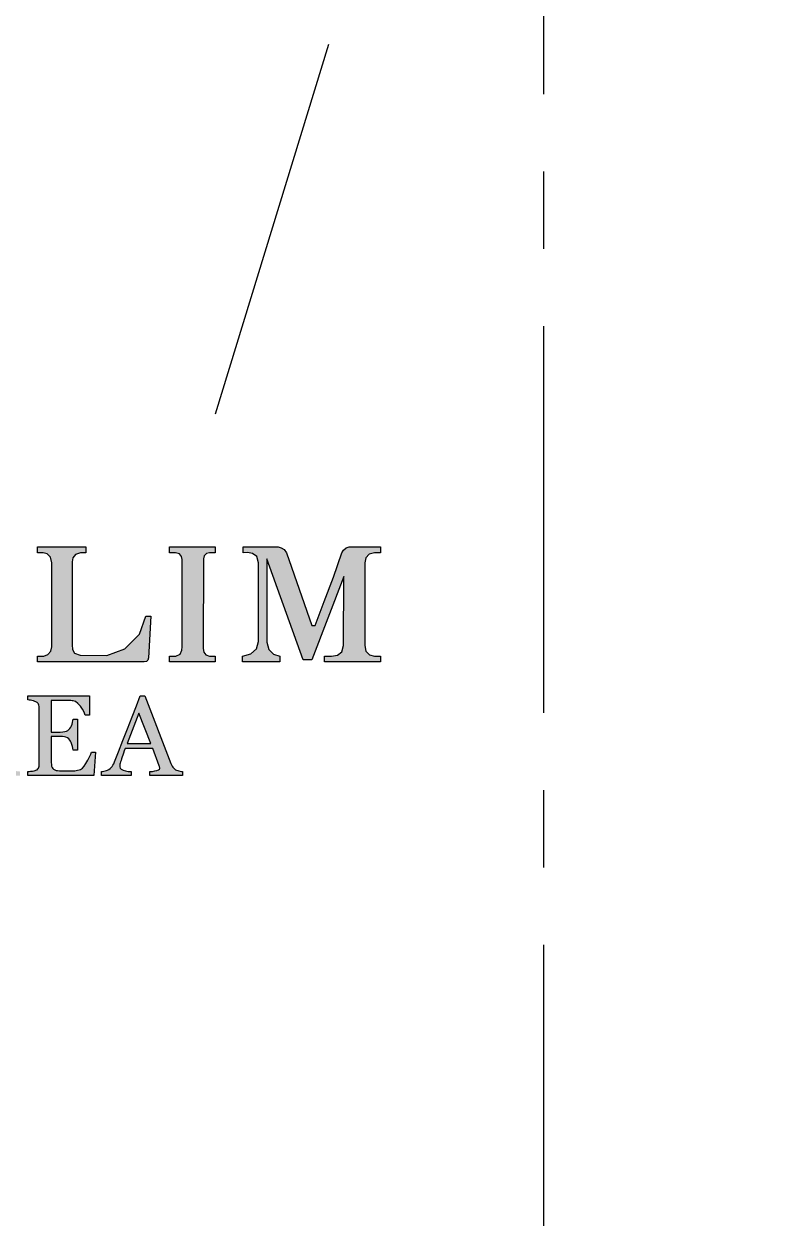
# Model space of a CAD drawing. Extents: x 2371 to 2965, y -1245 to -825.
# Drawn here: x 2511.39 to 2528.43, y -1065.52 to -1038.5 of the extents above; entities that cross this region are included whole.
import ezdxf

# ---------------------------------------------------------------- set-up
doc = ezdxf.new("R2010")
doc.units = 0
doc.header["$LTSCALE"] = 7
doc.header["$MEASUREMENT"] = 0
doc.linetypes.add('CENTER', pattern=[2, 1.25, -0.25, 0.25, -0.25])
doc.layers.add('CL', color=1, linetype='CENTER')
doc.layers.add('D', color=2, linetype='CONTINUOUS')

msp = doc.modelspace()

# ---------------------------------------------------------------- hatches: boundary and pattern name
at = {"layer": 'D'}
h = msp.add_hatch(color=256, dxfattribs=at)
h.paths.add_polyline_path([(2498.087, -1051.833), (2498.889, -1051.833), (2498.889, -1051.458), (2498.465, -1051.458, -0.734082), (2501.052, -1051.021), (2501.461, -1051.021, 0.878721)])
h.paths.add_polyline_path([(2500.024, -1051.43), (2500.608, -1051.021), (2499.954, -1051.021), (2499.421, -1051.395), (2499.421, -1051.021), (2499.046, -1051.021), (2499.046, -1052.271), (2499.421, -1052.271), (2499.421, -1051.852), (2499.715, -1051.646), (2500.076, -1052.271), (2500.509, -1052.271)])
h.paths.add_polyline_path([(2501.567, -1051.458), (2500.764, -1051.458), (2500.764, -1051.833), (2501.189, -1051.833, -0.734082), (2498.602, -1052.271), (2498.192, -1052.271, 0.878721)])
h.paths.add_polyline_path([(2504.913, -1050.718), (2504.771, -1050.598), (2504.653, -1050.522), (2504.521, -1050.457), (2504.376, -1050.403), (2504.224, -1050.363), (2504.07, -1050.339), (2503.914, -1050.331), (2502.656, -1050.331), (2502.656, -1050.455), (2502.838, -1050.455), (2502.939, -1050.483), (2502.992, -1050.556), (2503.006, -1050.655), (2503.006, -1052.617), (2502.979, -1052.702), (2502.91, -1052.773), (2502.817, -1052.801), (2502.656, -1052.801), (2502.656, -1052.931), (2503.841, -1052.931), (2504.031, -1052.929), (2504.23, -1052.915), (2504.413, -1052.878), (2504.566, -1052.823), (2504.7, -1052.755), (2504.831, -1052.665), (2504.957, -1052.544), (2505.068, -1052.398), (2505.16, -1052.238), (2505.225, -1052.061), (2505.259, -1051.862), (2505.269, -1051.646), (2505.253, -1051.419), (2505.205, -1051.211), (2505.131, -1051.025), (2505.033, -1050.861)])
h.paths.add_polyline_path([(2503.475, -1050.638), (2503.491, -1050.568), (2503.542, -1050.508), (2503.634, -1050.482), (2503.698, -1050.48), (2503.763, -1050.48), (2503.819, -1050.479), (2503.993, -1050.482), (2504.182, -1050.498), (2504.338, -1050.539), (2504.451, -1050.602), (2504.548, -1050.678), (2504.635, -1050.77), (2504.753, -1051.027), (2504.807, -1051.355), (2504.82, -1051.644), (2504.813, -1051.915), (2504.774, -1052.23), (2504.68, -1052.478), (2504.6, -1052.572), (2504.506, -1052.656), (2504.397, -1052.723), (2504.255, -1052.767), (2504.082, -1052.792), (2503.913, -1052.8), (2503.781, -1052.801), (2503.662, -1052.803), (2503.572, -1052.797), (2503.518, -1052.761), (2503.486, -1052.716), (2503.475, -1052.634)], flags=16)
h.paths.add_polyline_path([(2506.619, -1050.426), (2506.529, -1050.659), (2506.391, -1051.016), (2506.241, -1051.402), (2506.09, -1051.79), (2505.948, -1052.152), (2505.814, -1052.486), (2505.758, -1052.595), (2505.688, -1052.669), (2505.589, -1052.739), (2505.516, -1052.77), (2505.431, -1052.792), (2505.351, -1052.803), (2505.351, -1052.931), (2506.283, -1052.931), (2506.283, -1052.803), (2506.107, -1052.768), (2505.987, -1052.678), (2505.975, -1052.522), (2506.12, -1052.139), (2506.964, -1052.139), (2507.14, -1052.617), (2507.149, -1052.711), (2507.105, -1052.779), (2507.032, -1052.806), (2506.807, -1052.808), (2506.807, -1052.931), (2507.385, -1052.931)])
h.paths.add_polyline_path([(2506.929, -1052.007), (2506.159, -1052.007), (2506.54, -1051.007)], flags=16)
h.paths.add_polyline_path([(2507.926, -1052.803), (2507.76, -1052.773), (2507.675, -1052.688), (2507.614, -1052.542), (2506.76, -1050.331), (2506.656, -1050.331), (2506.619, -1050.426), (2507.385, -1052.931), (2507.926, -1052.931)])
h.paths.add_polyline_path([(2509.324, -1052.623), (2509.315, -1052.573), (2509.31, -1052.511), (2509.308, -1052.438), (2509.308, -1051.752), (2509.323, -1051.707), (2509.361, -1051.672), (2509.414, -1051.658), (2509.546, -1051.658), (2509.822, -1051.727), (2510.015, -1051.915), (2510.092, -1052.191), (2510.21, -1052.191), (2510.21, -1051.026), (2510.105, -1051.026), (2510.005, -1051.296), (2509.794, -1051.457), (2509.546, -1051.509), (2509.415, -1051.509), (2509.366, -1051.494), (2509.325, -1051.454), (2509.308, -1051.403), (2509.308, -1050.616), (2509.328, -1050.543), (2509.381, -1050.495), (2509.471, -1050.476), (2509.898, -1050.476), (2510.335, -1050.571), (2510.674, -1050.84), (2510.879, -1051.256), (2510.977, -1051.256), (2510.933, -1050.397), (2510.922, -1050.364), (2510.894, -1050.341), (2510.847, -1050.331), (2508.492, -1050.331), (2508.492, -1050.461), (2508.686, -1050.463), (2508.761, -1050.488), (2508.817, -1050.548), (2508.838, -1050.627), (2508.848, -1052.578), (2508.794, -1052.731), (2508.661, -1052.787), (2508.492, -1052.801), (2508.492, -1052.931), (2509.317, -1052.931), (2510.142, -1052.931), (2510.967, -1052.931), (2511.001, -1052.917), (2511.037, -1052.881), (2511.054, -1052.83), (2511.096, -1051.95), (2510.964, -1051.95), (2510.787, -1052.384), (2510.429, -1052.674), (2510.094, -1052.781), (2509.913, -1052.782), (2509.672, -1052.784), (2509.521, -1052.781), (2509.43, -1052.76), (2509.363, -1052.705)])
h.paths.add_polyline_path([(2512.479, -1052.543), (2512.482, -1050.667), (2512.497, -1050.581), (2512.558, -1050.5), (2512.667, -1050.462), (2512.794, -1050.461), (2512.794, -1050.331), (2511.696, -1050.331), (2511.696, -1050.461), (2511.824, -1050.462), (2511.917, -1050.488), (2511.99, -1050.564), (2512.018, -1050.691), (2512.019, -1052.592), (2511.996, -1052.691), (2511.934, -1052.763), (2511.844, -1052.801), (2511.696, -1052.801), (2511.696, -1052.931), (2514.109, -1052.931), (2514.161, -1052.922), (2514.196, -1052.892), (2514.211, -1052.838), (2514.26, -1051.896), (2514.146, -1051.896), (2514.002, -1052.302), (2513.67, -1052.634), (2513.265, -1052.785), (2512.665, -1052.781), (2512.531, -1052.738), (2512.485, -1052.653)])
h.paths.add_polyline_path([(2515.449, -1050.6), (2515.468, -1050.533), (2515.517, -1050.482), (2515.588, -1050.462), (2515.715, -1050.461), (2515.715, -1050.331), (2514.679, -1050.331), (2514.679, -1050.461), (2514.816, -1050.462), (2514.909, -1050.487), (2514.955, -1050.547), (2514.968, -1050.617), (2514.968, -1052.588), (2514.963, -1052.668), (2514.925, -1052.756), (2514.823, -1052.799), (2514.679, -1052.801), (2514.679, -1052.931), (2515.715, -1052.931), (2515.715, -1052.801), (2515.59, -1052.8), (2515.507, -1052.774), (2515.46, -1052.714), (2515.446, -1052.627)])
h.paths.add_polyline_path([(2516.929, -1052.649), (2516.886, -1052.488), (2516.886, -1052.18), (2516.886, -1050.6), (2517.705, -1052.889), (2517.902, -1052.889), (2518.626, -1051.003), (2518.62, -1052.564), (2518.582, -1052.705), (2518.485, -1052.78), (2518.349, -1052.803), (2518.189, -1052.801), (2518.189, -1052.931), (2519.455, -1052.931), (2519.455, -1052.801), (2519.321, -1052.8), (2519.203, -1052.772), (2519.126, -1052.691), (2519.098, -1052.564), (2519.098, -1050.69), (2519.125, -1050.578), (2519.202, -1050.497), (2519.317, -1050.465), (2519.455, -1050.461), (2519.455, -1050.331), (2518.747, -1050.331), (2518.677, -1050.355), (2518.617, -1050.401), (2518.581, -1050.462), (2518.395, -1051.015), (2518.184, -1051.564), (2517.974, -1052.11), (2517.906, -1052.111), (2517.329, -1050.461), (2517.279, -1050.392), (2517.212, -1050.349), (2517.137, -1050.331), (2516.346, -1050.331), (2516.346, -1050.461), (2516.449, -1050.46), (2516.56, -1050.479), (2516.657, -1050.551), (2516.698, -1050.694), (2516.697, -1052.47), (2516.649, -1052.636), (2516.526, -1052.751), (2516.337, -1052.801), (2516.337, -1052.931), (2517.182, -1052.931), (2517.182, -1052.801), (2517.038, -1052.757)])
h.paths.add_polyline_path([(2514.122, -1053.703), (2514.022, -1053.703), (2513.933, -1053.93), (2513.838, -1054.178), (2513.734, -1054.445), (2513.629, -1054.714), (2513.531, -1054.964), (2513.438, -1055.195), (2513.421, -1055.236), (2513.403, -1055.27), (2513.385, -1055.298), (2513.364, -1055.322), (2513.338, -1055.345), (2513.307, -1055.368), (2513.284, -1055.381), (2513.258, -1055.391), (2513.227, -1055.4), (2513.196, -1055.407), (2513.169, -1055.412), (2513.146, -1055.415), (2513.146, -1055.503), (2513.814, -1055.503), (2513.814, -1055.415), (2513.75, -1055.409), (2513.691, -1055.398), (2513.636, -1055.382), (2513.592, -1055.361), (2513.566, -1055.335), (2513.557, -1055.304), (2513.558, -1055.289), (2513.56, -1055.27), (2513.563, -1055.249), (2513.569, -1055.225), (2513.576, -1055.195), (2513.586, -1055.162), (2513.598, -1055.124), (2513.611, -1055.084), (2513.625, -1055.042), (2513.642, -1054.996), (2513.661, -1054.945), (2513.683, -1054.889), (2514.304, -1054.889), (2514.454, -1055.294), (2514.459, -1055.31), (2514.462, -1055.332), (2514.462, -1055.343), (2514.455, -1055.361), (2514.433, -1055.376), (2514.397, -1055.389), (2514.351, -1055.401), (2514.297, -1055.409), (2514.236, -1055.415), (2514.236, -1055.503), (2514.975, -1055.503), (2514.975, -1055.415), (2514.952, -1055.412), (2514.926, -1055.408), (2514.897, -1055.401), (2514.868, -1055.393), (2514.843, -1055.383), (2514.822, -1055.372), (2514.796, -1055.353), (2514.774, -1055.333), (2514.756, -1055.313), (2514.74, -1055.291), (2514.726, -1055.265), (2514.713, -1055.234)])
h.paths.add_polyline_path([(2514.259, -1054.778), (2513.726, -1054.778), (2513.99, -1054.09)], flags=16)
h.paths.add_polyline_path([(2512.6, -1054.225), (2512.504, -1054.225), (2512.499, -1054.262), (2512.49, -1054.3), (2512.478, -1054.341), (2512.464, -1054.379), (2512.448, -1054.412), (2512.431, -1054.439), (2512.407, -1054.465), (2512.38, -1054.486), (2512.351, -1054.5), (2512.316, -1054.511), (2512.268, -1054.517), (2512.209, -1054.519), (2512.006, -1054.519), (2512.006, -1053.803), (2512.289, -1053.803), (2512.334, -1053.804), (2512.375, -1053.804), (2512.413, -1053.806), (2512.448, -1053.808), (2512.479, -1053.811), (2512.507, -1053.814), (2512.559, -1053.831), (2512.612, -1053.871), (2512.668, -1053.932), (2512.717, -1054.003), (2512.754, -1054.072), (2512.777, -1054.137), (2512.872, -1054.137), (2512.872, -1053.703), (2511.479, -1053.703), (2511.479, -1053.793), (2511.505, -1053.796), (2511.535, -1053.801), (2511.571, -1053.809), (2511.607, -1053.817), (2511.638, -1053.827), (2511.663, -1053.838), (2511.689, -1053.853), (2511.709, -1053.87), (2511.722, -1053.89), (2511.729, -1053.913), (2511.734, -1053.938), (2511.736, -1053.964), (2511.736, -1055.259), (2511.734, -1055.288), (2511.729, -1055.314), (2511.72, -1055.336), (2511.706, -1055.355), (2511.688, -1055.371), (2511.663, -1055.385), (2511.646, -1055.391), (2511.618, -1055.397), (2511.581, -1055.402), (2511.541, -1055.407), (2511.508, -1055.411), (2511.479, -1055.413), (2511.479, -1055.503), (2512.974, -1055.503), (2513.008, -1054.973), (2512.916, -1054.973), (2512.9, -1055.019), (2512.872, -1055.08), (2512.835, -1055.155), (2512.793, -1055.231), (2512.752, -1055.292), (2512.713, -1055.34), (2512.695, -1055.354), (2512.67, -1055.366), (2512.639, -1055.376), (2512.605, -1055.384), (2512.572, -1055.39), (2512.54, -1055.394), (2512.506, -1055.397), (2512.468, -1055.399), (2512.425, -1055.399), (2512.382, -1055.399), (2512.345, -1055.399), (2512.314, -1055.399), (2512.249, -1055.399), (2512.195, -1055.396), (2512.152, -1055.392), (2512.116, -1055.386), (2512.086, -1055.375), (2512.062, -1055.361), (2512.042, -1055.343), (2512.027, -1055.319), (2512.017, -1055.29), (2512.011, -1055.255), (2512.007, -1055.212), (2512.006, -1055.162), (2512.006, -1054.622), (2512.209, -1054.622), (2512.26, -1054.623), (2512.304, -1054.629), (2512.341, -1054.637), (2512.374, -1054.651), (2512.403, -1054.672), (2512.431, -1054.701), (2512.447, -1054.726), (2512.462, -1054.759), (2512.477, -1054.8), (2512.49, -1054.844), (2512.499, -1054.887), (2512.504, -1054.929), (2512.6, -1054.929)])
h.paths.add_polyline_path([(2510.858, -1054.413), (2510.889, -1054.367), (2510.914, -1054.316), (2510.931, -1054.26), (2510.942, -1054.199), (2510.946, -1054.132), (2510.94, -1054.059), (2510.924, -1053.993), (2510.898, -1053.935), (2510.864, -1053.883), (2510.822, -1053.839), (2510.773, -1053.802), (2510.716, -1053.771), (2510.656, -1053.745), (2510.591, -1053.727), (2510.523, -1053.714), (2510.452, -1053.706), (2510.377, -1053.703), (2509.546, -1053.703), (2509.546, -1053.793), (2509.571, -1053.796), (2509.6, -1053.8), (2509.632, -1053.806), (2509.664, -1053.812), (2509.691, -1053.819), (2509.715, -1053.826), (2509.742, -1053.84), (2509.762, -1053.857), (2509.774, -1053.878), (2509.781, -1053.902), (2509.786, -1053.928), (2509.787, -1053.957), (2509.787, -1055.259), (2509.785, -1055.29), (2509.779, -1055.317), (2509.77, -1055.34), (2509.756, -1055.359), (2509.738, -1055.375), (2509.715, -1055.388), (2509.696, -1055.394), (2509.669, -1055.4), (2509.634, -1055.404), (2509.599, -1055.408), (2509.569, -1055.411), (2509.546, -1055.413), (2509.546, -1055.503), (2510.307, -1055.503), (2510.307, -1055.413), (2510.279, -1055.412), (2510.247, -1055.409), (2510.211, -1055.404), (2510.176, -1055.399), (2510.15, -1055.394), (2510.131, -1055.388), (2510.104, -1055.374), (2510.084, -1055.357), (2510.071, -1055.337), (2510.064, -1055.313), (2510.059, -1055.287), (2510.057, -1055.259), (2510.057, -1054.688), (2510.241, -1054.688), (2510.34, -1054.817), (2510.434, -1054.943), (2510.523, -1055.067), (2510.614, -1055.197), (2510.711, -1055.343), (2510.815, -1055.503), (2511.299, -1055.503), (2511.299, -1055.413), (2511.276, -1055.411), (2511.248, -1055.408), (2511.217, -1055.403), (2511.186, -1055.396), (2511.158, -1055.388), (2511.134, -1055.378), (2511.105, -1055.361), (2511.075, -1055.341), (2511.045, -1055.319), (2511.014, -1055.29), (2510.98, -1055.253), (2510.944, -1055.206), (2510.863, -1055.097), (2510.791, -1055), (2510.728, -1054.914), (2510.664, -1054.827), (2510.59, -1054.728), (2510.506, -1054.616), (2510.569, -1054.597), (2510.628, -1054.574), (2510.683, -1054.549), (2510.733, -1054.52), (2510.779, -1054.489), (2510.82, -1054.454)])
h.paths.add_polyline_path([(2510.057, -1053.806), (2510.273, -1053.806), (2510.378, -1053.817), (2510.467, -1053.849), (2510.538, -1053.902), (2510.59, -1053.973), (2510.622, -1054.059), (2510.632, -1054.161), (2510.619, -1054.281), (2510.58, -1054.382), (2510.515, -1054.466), (2510.431, -1054.529), (2510.334, -1054.566), (2510.224, -1054.578), (2510.057, -1054.578)], flags=16)
h.paths.add_polyline_path([(2509.148, -1054.474), (2509.126, -1054.35), (2509.091, -1054.234), (2509.043, -1054.128), (2508.983, -1054.032), (2508.913, -1053.948), (2508.835, -1053.876), (2508.748, -1053.816), (2508.651, -1053.767), (2508.548, -1053.732), (2508.441, -1053.71), (2508.329, -1053.703), (2508.221, -1053.71), (2508.116, -1053.731), (2508.014, -1053.766), (2507.918, -1053.814), (2507.829, -1053.875), (2507.749, -1053.948), (2507.71, -1053.994), (2507.819, -1054.349), (2507.826, -1054.305), (2507.85, -1054.214), (2507.88, -1054.131), (2507.916, -1054.056), (2507.963, -1053.986), (2508.019, -1053.927), (2508.082, -1053.878), (2508.155, -1053.841), (2508.237, -1053.819), (2508.329, -1053.811), (2508.412, -1053.817), (2508.489, -1053.837), (2508.559, -1053.869), (2508.622, -1053.912), (2508.678, -1053.965), (2508.726, -1054.029), (2508.767, -1054.103), (2508.801, -1054.187), (2508.828, -1054.281), (2508.847, -1054.382), (2508.858, -1054.491), (2508.862, -1054.605), (2508.858, -1054.716), (2508.848, -1054.82), (2508.831, -1054.916), (2508.806, -1055.006), (2508.774, -1055.089), (2508.732, -1055.165), (2508.685, -1055.233), (2508.628, -1055.289), (2508.563, -1055.335), (2508.491, -1055.368), (2508.413, -1055.389), (2508.329, -1055.395), (2508.242, -1055.389), (2508.162, -1055.369), (2508.125, -1055.351), (2508.167, -1055.486), (2508.213, -1055.496), (2508.329, -1055.503), (2508.439, -1055.496), (2508.545, -1055.475), (2508.647, -1055.44), (2508.742, -1055.392), (2508.829, -1055.333), (2508.908, -1055.261), (2508.98, -1055.177), (2509.04, -1055.082), (2509.089, -1054.977), (2509.126, -1054.861), (2509.148, -1054.737), (2509.155, -1054.605)])

# ---------------------------------------------------------------- linework, layer by layer
at = {"layer": 'CL'}
for p, q in [((2515.727, -1047.32), (2548.657, -939.612)), ((2523.153, -1096.084), (2523.153, -1014.057))]:
    msp.add_line(p, q, dxfattribs=at)
at = {"layer": 'D'}
for p, q in [((2511.696, -1050.461), (2511.696, -1050.331)), ((2511.696, -1050.331), (2512.794, -1050.331)), ((2512.794, -1050.331), (2512.794, -1050.461)), ((2514.679, -1050.461), (2514.679, -1050.331)), ((2514.679, -1050.331), (2515.715, -1050.331)), ((2515.715, -1050.331), (2515.715, -1050.461)), ((2516.346, -1050.461), (2516.346, -1050.331)), ((2516.346, -1050.331), (2517.137, -1050.331)), ((2517.137, -1050.331), (2517.212, -1050.349)), ((2517.212, -1050.349), (2517.279, -1050.392)), ((2518.617, -1050.401), (2518.677, -1050.355)), ((2518.677, -1050.355), (2518.747, -1050.331)), ((2518.747, -1050.331), (2519.455, -1050.331)), ((2519.455, -1050.331), (2519.455, -1050.461)), ((2511.824, -1050.462), (2511.696, -1050.461)), ((2511.917, -1050.488), (2511.824, -1050.462)), ((2511.99, -1050.564), (2511.917, -1050.488)), ((2512.018, -1050.691), (2511.99, -1050.564)), ((2512.497, -1050.581), (2512.482, -1050.667)), ((2512.558, -1050.5), (2512.497, -1050.581)), ((2512.667, -1050.462), (2512.558, -1050.5)), ((2512.794, -1050.461), (2512.667, -1050.462)), ((2514.816, -1050.462), (2514.679, -1050.461)), ((2514.909, -1050.487), (2514.816, -1050.462)), ((2514.955, -1050.547), (2514.909, -1050.487)), ((2514.968, -1050.617), (2514.955, -1050.547)), ((2514.968, -1052.588), (2514.968, -1050.617)), ((2515.449, -1050.6), (2515.446, -1052.627)), ((2515.468, -1050.533), (2515.449, -1050.6)), ((2515.517, -1050.482), (2515.468, -1050.533)), ((2515.588, -1050.462), (2515.517, -1050.482)), ((2515.715, -1050.461), (2515.588, -1050.462)), ((2516.449, -1050.46), (2516.346, -1050.461)), ((2516.56, -1050.479), (2516.449, -1050.46)), ((2516.657, -1050.551), (2516.56, -1050.479)), ((2516.698, -1050.694), (2516.657, -1050.551)), ((2517.705, -1052.889), (2516.886, -1050.6)), ((2516.886, -1050.6), (2516.886, -1052.18)), ((2517.279, -1050.392), (2517.329, -1050.461)), ((2517.329, -1050.461), (2517.906, -1052.111)), ((2518.395, -1051.015), (2518.581, -1050.462)), ((2518.581, -1050.462), (2518.617, -1050.401)), ((2519.125, -1050.578), (2519.098, -1050.69)), ((2519.202, -1050.497), (2519.125, -1050.578)), ((2519.317, -1050.465), (2519.202, -1050.497)), ((2519.455, -1050.461), (2519.317, -1050.465)), ((2512.019, -1052.592), (2512.018, -1050.691)), ((2512.482, -1050.667), (2512.479, -1052.543)), ((2516.697, -1052.47), (2516.698, -1050.694)), ((2519.098, -1050.69), (2519.098, -1052.564)), ((2518.626, -1051.003), (2517.902, -1052.889)), ((2518.184, -1051.564), (2518.395, -1051.015)), ((2518.62, -1052.564), (2518.626, -1051.003)), ((2517.974, -1052.11), (2518.184, -1051.564)), ((2514.002, -1052.302), (2514.146, -1051.896)), ((2514.146, -1051.896), (2514.26, -1051.896)), ((2514.26, -1051.896), (2514.211, -1052.838)), ((2516.886, -1052.18), (2516.886, -1052.488)), ((2517.906, -1052.111), (2517.974, -1052.11)), ((2513.67, -1052.634), (2514.002, -1052.302)), ((2516.649, -1052.636), (2516.697, -1052.47)), ((2516.886, -1052.488), (2516.929, -1052.649)), ((2511.696, -1052.931), (2511.696, -1052.801)), ((2511.696, -1052.801), (2511.844, -1052.801)), ((2511.844, -1052.801), (2511.934, -1052.763)), ((2511.934, -1052.763), (2511.996, -1052.691)), ((2511.996, -1052.691), (2512.019, -1052.592)), ((2512.479, -1052.543), (2512.485, -1052.653)), ((2512.485, -1052.653), (2512.531, -1052.738)), ((2512.531, -1052.738), (2512.665, -1052.781)), ((2512.665, -1052.781), (2513.265, -1052.785)), ((2513.265, -1052.785), (2513.67, -1052.634)), ((2514.679, -1052.801), (2514.823, -1052.799)), ((2514.679, -1052.931), (2514.679, -1052.801)), ((2514.823, -1052.799), (2514.925, -1052.756)), ((2514.925, -1052.756), (2514.963, -1052.668)), ((2514.963, -1052.668), (2514.968, -1052.588)), ((2515.446, -1052.627), (2515.46, -1052.714)), ((2515.46, -1052.714), (2515.507, -1052.774)), ((2515.507, -1052.774), (2515.59, -1052.8)), ((2515.59, -1052.8), (2515.715, -1052.801)), ((2515.715, -1052.801), (2515.715, -1052.931)), ((2516.337, -1052.801), (2516.526, -1052.751)), ((2516.337, -1052.931), (2516.337, -1052.801)), ((2516.526, -1052.751), (2516.649, -1052.636)), ((2516.929, -1052.649), (2517.038, -1052.757)), ((2517.038, -1052.757), (2517.182, -1052.801)), ((2517.182, -1052.801), (2517.182, -1052.931)), ((2518.189, -1052.931), (2518.189, -1052.801)), ((2518.189, -1052.801), (2518.349, -1052.803)), ((2518.349, -1052.803), (2518.485, -1052.78)), ((2518.485, -1052.78), (2518.582, -1052.705)), ((2518.582, -1052.705), (2518.62, -1052.564)), ((2519.098, -1052.564), (2519.126, -1052.691)), ((2519.126, -1052.691), (2519.203, -1052.772)), ((2519.203, -1052.772), (2519.321, -1052.8)), ((2519.321, -1052.8), (2519.455, -1052.801)), ((2519.455, -1052.801), (2519.455, -1052.931)), ((2514.109, -1052.931), (2511.696, -1052.931)), ((2514.161, -1052.922), (2514.109, -1052.931)), ((2514.196, -1052.892), (2514.161, -1052.922)), ((2514.211, -1052.838), (2514.196, -1052.892)), ((2515.715, -1052.931), (2514.679, -1052.931)), ((2517.182, -1052.931), (2516.337, -1052.931)), ((2517.902, -1052.889), (2517.705, -1052.889)), ((2519.455, -1052.931), (2518.189, -1052.931)), ((2511.479, -1053.793), (2511.479, -1053.703)), ((2511.479, -1053.703), (2512.872, -1053.703)), ((2511.505, -1053.796), (2511.479, -1053.793)), ((2511.535, -1053.801), (2511.505, -1053.796)), ((2511.571, -1053.809), (2511.535, -1053.801)), ((2511.607, -1053.817), (2511.571, -1053.809)), ((2511.638, -1053.827), (2511.607, -1053.817)), ((2511.663, -1053.838), (2511.638, -1053.827)), ((2511.689, -1053.853), (2511.663, -1053.838)), ((2511.709, -1053.87), (2511.689, -1053.853)), ((2511.722, -1053.89), (2511.709, -1053.87)), ((2512.289, -1053.803), (2512.006, -1053.803)), ((2512.006, -1053.803), (2512.006, -1054.519)), ((2512.334, -1053.804), (2512.289, -1053.803)), ((2512.375, -1053.804), (2512.334, -1053.804)), ((2512.413, -1053.806), (2512.375, -1053.804)), ((2512.448, -1053.808), (2512.413, -1053.806)), ((2512.479, -1053.811), (2512.448, -1053.808)), ((2512.507, -1053.814), (2512.479, -1053.811)), ((2512.559, -1053.831), (2512.507, -1053.814)), ((2512.612, -1053.871), (2512.559, -1053.831)), ((2512.668, -1053.932), (2512.612, -1053.871)), ((2512.872, -1053.703), (2512.872, -1054.137)), ((2513.933, -1053.93), (2514.022, -1053.703)), ((2514.022, -1053.703), (2514.122, -1053.703)), ((2514.122, -1053.703), (2514.713, -1055.234)), ((2511.729, -1053.913), (2511.722, -1053.89)), ((2511.734, -1053.938), (2511.729, -1053.913)), ((2511.736, -1053.964), (2511.734, -1053.938)), ((2511.736, -1055.259), (2511.736, -1053.964)), ((2512.717, -1054.003), (2512.668, -1053.932)), ((2512.754, -1054.072), (2512.717, -1054.003)), ((2512.777, -1054.137), (2512.754, -1054.072)), ((2512.872, -1054.137), (2512.777, -1054.137)), ((2513.99, -1054.09), (2513.726, -1054.778)), ((2513.838, -1054.178), (2513.933, -1053.93)), ((2514.259, -1054.778), (2513.99, -1054.09)), ((2512.431, -1054.439), (2512.448, -1054.412)), ((2512.448, -1054.412), (2512.464, -1054.379)), ((2512.464, -1054.379), (2512.478, -1054.341)), ((2512.478, -1054.341), (2512.49, -1054.3)), ((2512.49, -1054.3), (2512.499, -1054.262)), ((2512.499, -1054.262), (2512.504, -1054.225)), ((2512.504, -1054.225), (2512.6, -1054.225)), ((2512.6, -1054.225), (2512.6, -1054.929)), ((2513.734, -1054.445), (2513.838, -1054.178)), ((2512.006, -1054.519), (2512.209, -1054.519)), ((2512.209, -1054.622), (2512.006, -1054.622)), ((2512.006, -1054.622), (2512.006, -1055.162)), ((2512.209, -1054.519), (2512.268, -1054.517)), ((2512.26, -1054.623), (2512.209, -1054.622)), ((2512.304, -1054.629), (2512.26, -1054.623)), ((2512.268, -1054.517), (2512.316, -1054.511)), ((2512.341, -1054.637), (2512.304, -1054.629)), ((2512.316, -1054.511), (2512.351, -1054.5)), ((2512.374, -1054.651), (2512.341, -1054.637)), ((2512.351, -1054.5), (2512.38, -1054.486)), ((2512.403, -1054.672), (2512.374, -1054.651)), ((2512.38, -1054.486), (2512.407, -1054.465)), ((2512.431, -1054.701), (2512.403, -1054.672)), ((2512.407, -1054.465), (2512.431, -1054.439)), ((2513.629, -1054.714), (2513.734, -1054.445)), ((2512.447, -1054.726), (2512.431, -1054.701)), ((2512.462, -1054.759), (2512.447, -1054.726)), ((2512.477, -1054.8), (2512.462, -1054.759)), ((2512.49, -1054.844), (2512.477, -1054.8)), ((2512.499, -1054.887), (2512.49, -1054.844)), ((2512.504, -1054.929), (2512.499, -1054.887)), ((2512.6, -1054.929), (2512.504, -1054.929)), ((2513.531, -1054.964), (2513.629, -1054.714)), ((2513.661, -1054.945), (2513.642, -1054.996)), ((2513.683, -1054.889), (2513.661, -1054.945)), ((2514.304, -1054.889), (2513.683, -1054.889)), ((2513.726, -1054.778), (2514.259, -1054.778)), ((2514.452, -1055.287), (2514.304, -1054.889)), ((2512.006, -1055.162), (2512.007, -1055.212)), ((2512.007, -1055.212), (2512.011, -1055.255)), ((2512.752, -1055.292), (2512.793, -1055.231)), ((2512.793, -1055.231), (2512.835, -1055.155)), ((2512.835, -1055.155), (2512.872, -1055.08)), ((2512.872, -1055.08), (2512.9, -1055.019)), ((2512.9, -1055.019), (2512.916, -1054.973)), ((2512.916, -1054.973), (2513.008, -1054.973)), ((2513.008, -1054.973), (2512.974, -1055.503)), ((2513.421, -1055.236), (2513.438, -1055.195)), ((2513.438, -1055.195), (2513.531, -1054.964)), ((2513.569, -1055.225), (2513.563, -1055.249)), ((2513.576, -1055.195), (2513.569, -1055.225)), ((2513.586, -1055.162), (2513.576, -1055.195)), ((2513.598, -1055.124), (2513.586, -1055.162)), ((2513.611, -1055.084), (2513.598, -1055.124)), ((2513.625, -1055.042), (2513.611, -1055.084)), ((2513.642, -1054.996), (2513.625, -1055.042)), ((2511.479, -1055.413), (2511.508, -1055.411)), ((2511.479, -1055.503), (2511.479, -1055.413)), ((2512.974, -1055.503), (2511.479, -1055.503)), ((2511.508, -1055.411), (2511.541, -1055.407)), ((2511.541, -1055.407), (2511.581, -1055.402)), ((2511.581, -1055.402), (2511.618, -1055.397)), ((2511.618, -1055.397), (2511.646, -1055.391)), ((2511.646, -1055.391), (2511.663, -1055.385)), ((2511.663, -1055.385), (2511.688, -1055.371)), ((2511.688, -1055.371), (2511.706, -1055.355)), ((2511.706, -1055.355), (2511.72, -1055.336)), ((2511.72, -1055.336), (2511.729, -1055.314)), ((2511.729, -1055.314), (2511.734, -1055.288)), ((2511.734, -1055.288), (2511.736, -1055.259)), ((2512.011, -1055.255), (2512.017, -1055.29)), ((2512.017, -1055.29), (2512.027, -1055.319)), ((2512.027, -1055.319), (2512.042, -1055.343)), ((2512.042, -1055.343), (2512.062, -1055.361)), ((2512.062, -1055.361), (2512.086, -1055.375)), ((2512.086, -1055.375), (2512.116, -1055.386)), ((2512.116, -1055.386), (2512.152, -1055.392)), ((2512.152, -1055.392), (2512.195, -1055.396)), ((2512.195, -1055.396), (2512.249, -1055.399)), ((2512.249, -1055.399), (2512.314, -1055.399)), ((2512.314, -1055.399), (2512.345, -1055.399)), ((2512.345, -1055.399), (2512.382, -1055.399)), ((2512.382, -1055.399), (2512.425, -1055.399)), ((2512.425, -1055.399), (2512.468, -1055.399)), ((2512.468, -1055.399), (2512.506, -1055.397)), ((2512.506, -1055.397), (2512.54, -1055.394)), ((2512.54, -1055.394), (2512.572, -1055.39)), ((2512.572, -1055.39), (2512.605, -1055.384)), ((2512.605, -1055.384), (2512.639, -1055.376)), ((2512.639, -1055.376), (2512.67, -1055.366)), ((2512.67, -1055.366), (2512.695, -1055.354)), ((2512.695, -1055.354), (2512.713, -1055.34)), ((2512.713, -1055.34), (2512.752, -1055.292)), ((2513.146, -1055.415), (2513.169, -1055.412)), ((2513.146, -1055.503), (2513.146, -1055.415)), ((2513.814, -1055.503), (2513.146, -1055.503)), ((2513.169, -1055.412), (2513.196, -1055.407)), ((2513.196, -1055.407), (2513.227, -1055.4)), ((2513.227, -1055.4), (2513.258, -1055.391)), ((2513.258, -1055.391), (2513.284, -1055.381)), ((2513.284, -1055.381), (2513.307, -1055.368)), ((2513.307, -1055.368), (2513.338, -1055.345)), ((2513.338, -1055.345), (2513.364, -1055.322)), ((2513.364, -1055.322), (2513.385, -1055.298)), ((2513.385, -1055.298), (2513.403, -1055.27)), ((2513.403, -1055.27), (2513.421, -1055.236)), ((2513.558, -1055.289), (2513.557, -1055.304)), ((2513.557, -1055.304), (2513.566, -1055.335)), ((2513.56, -1055.27), (2513.558, -1055.289)), ((2513.563, -1055.249), (2513.56, -1055.27)), ((2513.566, -1055.335), (2513.592, -1055.361)), ((2513.592, -1055.361), (2513.636, -1055.382)), ((2513.636, -1055.382), (2513.691, -1055.398)), ((2513.691, -1055.398), (2513.75, -1055.409)), ((2513.75, -1055.409), (2513.814, -1055.415)), ((2513.814, -1055.415), (2513.814, -1055.503)), ((2514.236, -1055.415), (2514.297, -1055.409)), ((2514.236, -1055.503), (2514.236, -1055.415)), ((2514.975, -1055.503), (2514.236, -1055.503)), ((2514.297, -1055.409), (2514.351, -1055.401)), ((2514.351, -1055.401), (2514.397, -1055.389)), ((2514.397, -1055.389), (2514.433, -1055.376)), ((2514.433, -1055.376), (2514.455, -1055.361)), ((2514.455, -1055.296), (2514.452, -1055.287)), ((2514.457, -1055.305), (2514.455, -1055.296)), ((2514.455, -1055.361), (2514.462, -1055.343)), ((2514.459, -1055.316), (2514.457, -1055.305)), ((2514.461, -1055.326), (2514.459, -1055.316)), ((2514.462, -1055.335), (2514.461, -1055.326)), ((2514.462, -1055.343), (2514.462, -1055.335)), ((2514.713, -1055.234), (2514.726, -1055.265)), ((2514.726, -1055.265), (2514.74, -1055.291)), ((2514.74, -1055.291), (2514.756, -1055.313)), ((2514.756, -1055.313), (2514.774, -1055.333)), ((2514.774, -1055.333), (2514.796, -1055.353)), ((2514.796, -1055.353), (2514.822, -1055.372)), ((2514.822, -1055.372), (2514.843, -1055.383)), ((2514.843, -1055.383), (2514.868, -1055.393)), ((2514.868, -1055.393), (2514.897, -1055.401)), ((2514.897, -1055.401), (2514.926, -1055.408)), ((2514.926, -1055.408), (2514.952, -1055.412)), ((2514.952, -1055.412), (2514.975, -1055.415)), ((2514.975, -1055.415), (2514.975, -1055.503))]:
    msp.add_line(p, q, dxfattribs=at)

doc.saveas('drawing.dxf')
